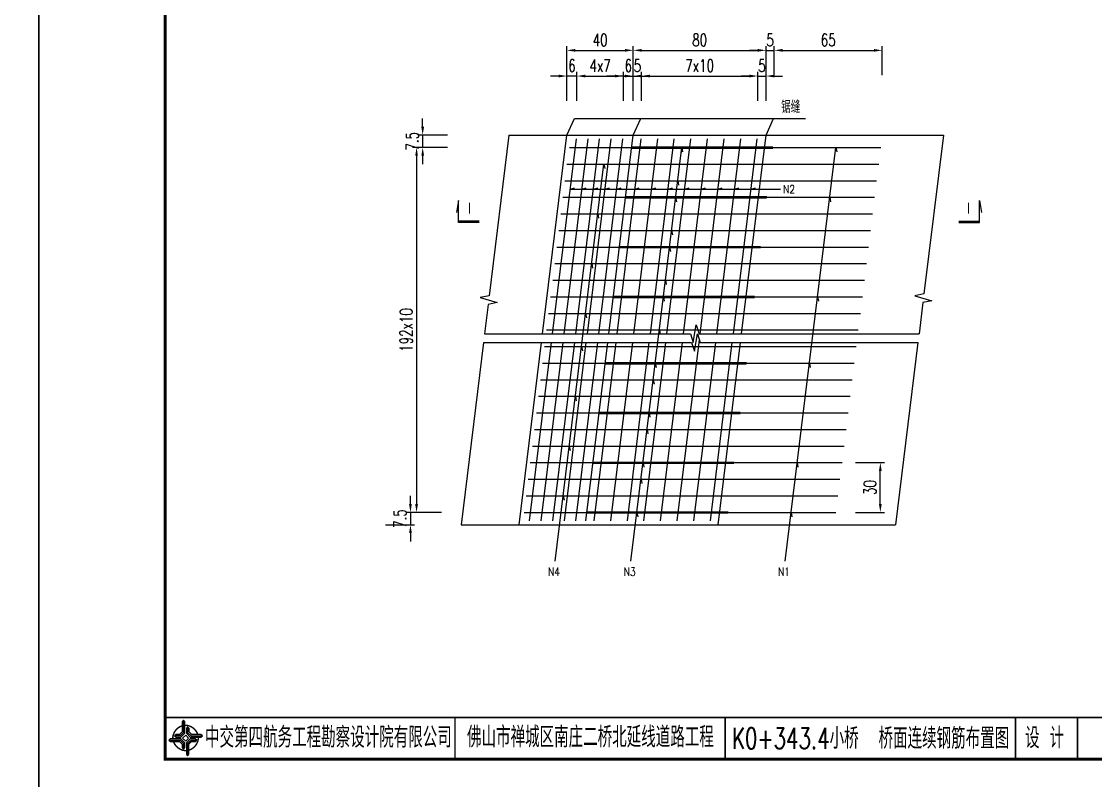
# Model space of a CAD drawing. Header units: millimetres. Extents: x -51 to 12129, y -1309 to -715.
# Drawn here: x 7085.1 to 7344.1, y -1006.8 to -823.8 of the extents above; entities that cross this region are included whole.
import ezdxf
from ezdxf.enums import TextEntityAlignment as Align

# ---------------------------------------------------------------- set-up
doc = ezdxf.new("R2010")
doc.units = ezdxf.units.MM
doc.header["$LTSCALE"] = 0.25
for name, color, linetype in [('0_YELLOW', 2, 'Continuous'), ('图框', 7, 'Continuous'), ('尺寸标注', 2, 'Continuous'), ('标注', 4, 'Continuous'), ('次轮廓线', 7, 'Continuous'), ('钢筋', 6, 'Continuous')]:
    doc.layers.add(name, color=color, linetype=linetype)
doc.layers.add('TEXT', color=7, linetype='Continuous', lineweight=18)
doc.styles.get("Standard").update_dxf_attribs({"font": 'simplex1.shx', "width": 0.7, "bigfont": 'hztxt.shx'})
doc.styles.add('TEXT', font='simplex1.shx', dxfattribs={"width": 0.7, "bigfont": 'hztxt.shx'})
doc.dimstyles.new('比例1：25', dxfattribs={"dimtxt": 3, "dimasz": 2, "dimexe": 1, "dimexo": 1, "dimgap": 1, "dimtad": 1, "dimdec": 1, "dimlfac": 2.5, "dimzin": 9, "dimdsep": 46, "dimtxsty": 'Standard', "dimcen": -0.09, "dimclrd": 4, "dimclre": 4, "dimclrt": 7, "dimaunit": 1, "dimadec": 0, "dimazin": 0, "dimtfac": 0.0005, "dimtdec": 1, "dimtix": 1, "dimtmove": 2, "dimatfit": 3, "dimfxl": 0, "dimtolj": 1, "dimtzin": 13, "dimarcsym": 0})

# ---------------------------------------------------------------- blocks, each defined once
blk = doc.blocks.new('*D603')
at = {"layer": 'Defpoints', "color": 0}
for p in [(7207.5, -851.17), (7181.85, -854.17), (7207.5, -854.17)]:
    blk.add_point(p, dxfattribs=at)
at = {"layer": '标注', "color": 4, "lineweight": -2}
for p, q in [((7181.85, -849.17), (7181.85, -847.17)), ((7187.85, -851.17), (7180.85, -851.17)), ((7181.85, -851.17), (7181.85, -854.17)), ((7187.85, -854.17), (7180.85, -854.17)), ((7181.85, -856.17), (7181.85, -858.17))]:
    blk.add_line(p, q, dxfattribs=at)
at = {"layer": '标注', "color": 4}
for points in [[(7181.52, -849.17), (7182.19, -849.17), (7181.85, -851.17)], [(7181.52, -856.17), (7182.19, -856.17), (7181.85, -854.17)]]:
    blk.add_solid(points, dxfattribs=at)
at = {"layer": '标注', "color": 7, "insert": (7179.35, -852.67), "char_height": 3, "attachment_point": 5, "rotation": 90}
blk.add_mtext('\\A1;7.5', dxfattribs=at)
blk = doc.blocks.new('*D604')
at = {"layer": 'Defpoints', "color": 0}
for p in [(7220.9, -854.17), (7180.38, -942.17), (7210.67, -942.17)]:
    blk.add_point(p, dxfattribs=at)
at = {"layer": '标注', "color": 4, "lineweight": -2}
for p, q in [((7186.38, -854.17), (7179.38, -854.17)), ((7180.38, -856.17), (7180.38, -940.17)), ((7186.38, -942.17), (7179.38, -942.17))]:
    blk.add_line(p, q, dxfattribs=at)
at = {"layer": '标注', "color": 4}
for points in [[(7180.05, -856.17), (7180.71, -856.17), (7180.38, -854.17)], [(7180.05, -940.17), (7180.71, -940.17), (7180.38, -942.17)]]:
    blk.add_solid(points, dxfattribs=at)
at = {"layer": '标注', "color": 7, "insert": (7177.88, -898.17), "char_height": 3, "attachment_point": 5, "rotation": 90}
blk.add_mtext('\\A1;192x10', dxfattribs=at)
blk = doc.blocks.new('*D605')
at = {"layer": 'Defpoints', "color": 0}
for p in [(7210.67, -942.17), (6547.98, -945.17), (7178.91, -945.17)]:
    blk.add_point(p, dxfattribs=at)
at = {"layer": '标注', "color": 4, "lineweight": -2}
for p, q in [((7178.91, -940.17), (7178.91, -938.17)), ((7184.91, -942.17), (7177.91, -942.17)), ((7178.91, -942.17), (7178.91, -945.17)), ((7172.91, -945.17), (7179.91, -945.17)), ((7178.91, -947.17), (7178.91, -949.17))]:
    blk.add_line(p, q, dxfattribs=at)
at = {"layer": '标注', "color": 4}
for points in [[(7178.57, -940.17), (7179.24, -940.17), (7178.91, -942.17)], [(7178.57, -947.17), (7179.24, -947.17), (7178.91, -945.17)]]:
    blk.add_solid(points, dxfattribs=at)
at = {"layer": '标注', "color": 7, "insert": (7176.41, -943.67), "char_height": 3, "attachment_point": 5, "rotation": 90}
blk.add_mtext('\\A1;7.5', dxfattribs=at)
blk = doc.blocks.new('*D539')
at = {"layer": 'Defpoints', "color": 0}
for p in [(7232.64, -830.74), (7216.64, -851.17), (7232.64, -851.17)]:
    blk.add_point(p, dxfattribs=at)
at = {"layer": '标注', "color": 4, "lineweight": -2}
for p, q in [((7216.64, -836.74), (7216.64, -829.74)), ((7218.64, -830.74), (7230.64, -830.74)), ((7232.64, -836.74), (7232.64, -829.74))]:
    blk.add_line(p, q, dxfattribs=at)
at = {"layer": '标注', "color": 4}
for points in [[(7218.64, -830.4), (7218.64, -831.07), (7216.64, -830.74)], [(7230.64, -830.4), (7230.64, -831.07), (7232.64, -830.74)]]:
    blk.add_solid(points, dxfattribs=at)
at = {"layer": '标注', "color": 7, "insert": (7224.64, -828.24), "char_height": 3, "attachment_point": 5}
blk.add_mtext('\\A1;40', dxfattribs=at)
blk = doc.blocks.new('*D540')
at = {"layer": 'Defpoints', "color": 0}
for p in [(7264.64, -830.74), (7232.64, -851.17), (7264.64, -851.17)]:
    blk.add_point(p, dxfattribs=at)
at = {"layer": '标注', "color": 4, "lineweight": -2}
for p, q in [((7232.64, -836.74), (7232.64, -829.74)), ((7234.64, -830.74), (7262.64, -830.74)), ((7264.64, -836.74), (7264.64, -829.74))]:
    blk.add_line(p, q, dxfattribs=at)
at = {"layer": '标注', "color": 4}
for points in [[(7234.64, -830.4), (7234.64, -831.07), (7232.64, -830.74)], [(7262.64, -830.4), (7262.64, -831.07), (7264.64, -830.74)]]:
    blk.add_solid(points, dxfattribs=at)
at = {"layer": '标注', "color": 7, "insert": (7248.64, -828.24), "char_height": 3, "attachment_point": 5}
blk.add_mtext('\\A1;80', dxfattribs=at)
blk = doc.blocks.new('*D561')
at = {"layer": 'Defpoints', "color": 0}
for p in [(7216.64, -836.94), (7216.64, -851.17), (7219.04, -851.17)]:
    blk.add_point(p, dxfattribs=at)
at = {"layer": '标注', "color": 4, "lineweight": -2}
for p, q in [((7216.64, -842.94), (7216.64, -835.94)), ((7219.04, -842.94), (7219.04, -835.94)), ((7214.64, -836.94), (7212.64, -836.94)), ((7219.04, -836.94), (7216.64, -836.94)), ((7221.04, -836.94), (7223.04, -836.94))]:
    blk.add_line(p, q, dxfattribs=at)
at = {"layer": '标注', "color": 4}
for points in [[(7214.64, -836.6), (7214.64, -837.27), (7216.64, -836.94)], [(7221.04, -836.6), (7221.04, -837.27), (7219.04, -836.94)]]:
    blk.add_solid(points, dxfattribs=at)
at = {"layer": '标注', "color": 7, "insert": (7217.84, -834.44), "char_height": 3, "attachment_point": 5}
blk.add_mtext('\\A1;6', dxfattribs=at)
blk = doc.blocks.new('*D562')
at = {"layer": 'Defpoints', "color": 0}
for p in [(7230.24, -836.94), (7219.04, -851.17), (7230.24, -851.17)]:
    blk.add_point(p, dxfattribs=at)
at = {"layer": '标注', "color": 4, "lineweight": -2}
for p, q in [((7219.04, -842.94), (7219.04, -835.94)), ((7230.24, -842.94), (7230.24, -835.94)), ((7221.04, -836.94), (7228.24, -836.94))]:
    blk.add_line(p, q, dxfattribs=at)
at = {"layer": '标注', "color": 4}
for points in [[(7221.04, -836.6), (7221.04, -837.27), (7219.04, -836.94)], [(7228.24, -836.6), (7228.24, -837.27), (7230.24, -836.94)]]:
    blk.add_solid(points, dxfattribs=at)
at = {"layer": '标注', "color": 7, "insert": (7224.64, -834.44), "char_height": 3, "attachment_point": 5}
blk.add_mtext('\\A1;4x7', dxfattribs=at)
blk = doc.blocks.new('*D563')
at = {"layer": 'Defpoints', "color": 0}
for p in [(7232.64, -836.93), (7230.24, -851.17), (7232.64, -851.17)]:
    blk.add_point(p, dxfattribs=at)
at = {"layer": '标注', "color": 4, "lineweight": -2}
for p, q in [((7230.24, -842.93), (7230.24, -835.93)), ((7232.64, -842.93), (7232.64, -835.93)), ((7228.24, -836.93), (7226.24, -836.93)), ((7230.24, -836.93), (7232.64, -836.93)), ((7234.64, -836.93), (7236.64, -836.93))]:
    blk.add_line(p, q, dxfattribs=at)
at = {"layer": '标注', "color": 4}
for points in [[(7228.24, -836.6), (7228.24, -837.27), (7230.24, -836.93)], [(7234.64, -836.6), (7234.64, -837.27), (7232.64, -836.93)]]:
    blk.add_solid(points, dxfattribs=at)
at = {"layer": '标注', "color": 7, "insert": (7231.44, -834.43), "char_height": 3, "attachment_point": 5}
blk.add_mtext('\\A1;6', dxfattribs=at)
blk = doc.blocks.new('*D564')
at = {"layer": 'Defpoints', "color": 0}
for p in [(7234.64, -836.93), (7232.64, -851.17), (7234.64, -851.17)]:
    blk.add_point(p, dxfattribs=at)
at = {"layer": '标注', "color": 4, "lineweight": -2}
for p, q in [((7232.64, -842.93), (7232.64, -835.93)), ((7234.64, -842.93), (7234.64, -835.93)), ((7230.64, -836.93), (7228.64, -836.93)), ((7232.64, -836.93), (7234.64, -836.93)), ((7236.64, -836.93), (7238.64, -836.93))]:
    blk.add_line(p, q, dxfattribs=at)
at = {"layer": '标注', "color": 4}
for points in [[(7230.64, -836.6), (7230.64, -837.27), (7232.64, -836.93)], [(7236.64, -836.6), (7236.64, -837.27), (7234.64, -836.93)]]:
    blk.add_solid(points, dxfattribs=at)
at = {"layer": '标注', "color": 7, "insert": (7233.64, -834.43), "char_height": 3, "attachment_point": 5}
blk.add_mtext('\\A1;5', dxfattribs=at)
blk = doc.blocks.new('*D565')
at = {"layer": 'Defpoints', "color": 0}
for p in [(7262.64, -836.93), (7234.64, -851.17), (7262.64, -851.17)]:
    blk.add_point(p, dxfattribs=at)
at = {"layer": '标注', "color": 4, "lineweight": -2}
for p, q in [((7234.64, -842.93), (7234.64, -835.93)), ((7262.64, -842.93), (7262.64, -835.93)), ((7236.64, -836.93), (7260.64, -836.93))]:
    blk.add_line(p, q, dxfattribs=at)
at = {"layer": '标注', "color": 4}
for points in [[(7236.64, -836.6), (7236.64, -837.27), (7234.64, -836.93)], [(7260.64, -836.6), (7260.64, -837.27), (7262.64, -836.93)]]:
    blk.add_solid(points, dxfattribs=at)
at = {"layer": '标注', "color": 7, "insert": (7248.64, -834.43), "char_height": 3, "attachment_point": 5}
blk.add_mtext('\\A1;7x10', dxfattribs=at)
blk = doc.blocks.new('*D566')
at = {"layer": 'Defpoints', "color": 0}
for p in [(7264.64, -836.93), (7262.64, -851.17), (7264.64, -851.17)]:
    blk.add_point(p, dxfattribs=at)
at = {"layer": '标注', "color": 4, "lineweight": -2}
for p, q in [((7262.64, -842.93), (7262.64, -835.93)), ((7264.64, -842.93), (7264.64, -835.93)), ((7260.64, -836.93), (7258.64, -836.93)), ((7262.64, -836.93), (7264.64, -836.93)), ((7266.64, -836.93), (7268.64, -836.93))]:
    blk.add_line(p, q, dxfattribs=at)
at = {"layer": '标注', "color": 4}
for points in [[(7260.64, -836.6), (7260.64, -837.27), (7262.64, -836.93)], [(7266.64, -836.6), (7266.64, -837.27), (7264.64, -836.93)]]:
    blk.add_solid(points, dxfattribs=at)
at = {"layer": '标注', "color": 7, "insert": (7263.64, -834.43), "char_height": 3, "attachment_point": 5}
blk.add_mtext('\\A1;5', dxfattribs=at)
blk = doc.blocks.new('*D567')
at = {"layer": 'Defpoints', "color": 0}
for p in [(7292.64, -830.74), (7266.64, -851.17), (7292.64, -851.17)]:
    blk.add_point(p, dxfattribs=at)
at = {"layer": '标注', "color": 4, "lineweight": -2}
for p, q in [((7266.64, -836.74), (7266.64, -829.74)), ((7268.64, -830.74), (7290.64, -830.74)), ((7292.64, -836.74), (7292.64, -829.74))]:
    blk.add_line(p, q, dxfattribs=at)
at = {"layer": '标注', "color": 4}
for points in [[(7268.64, -830.4), (7268.64, -831.07), (7266.64, -830.74)], [(7290.64, -830.4), (7290.64, -831.07), (7292.64, -830.74)]]:
    blk.add_solid(points, dxfattribs=at)
at = {"layer": '标注', "color": 7, "insert": (7279.64, -828.24), "char_height": 3, "attachment_point": 5}
blk.add_mtext('\\A1;65', dxfattribs=at)
blk = doc.blocks.new('*D618')
at = {"layer": 'Defpoints', "color": 0}
for p in [(7281.49, -930.17), (7292.2, -930.17), (7281.49, -942.17)]:
    blk.add_point(p, dxfattribs=at)
at = {"layer": '标注', "color": 4, "lineweight": -2}
for p, q in [((7286.2, -930.17), (7293.2, -930.17)), ((7292.2, -940.17), (7292.2, -932.17)), ((7286.2, -942.17), (7293.2, -942.17))]:
    blk.add_line(p, q, dxfattribs=at)
at = {"layer": '标注', "color": 4}
for points in [[(7291.87, -932.17), (7292.53, -932.17), (7292.2, -930.17)], [(7291.87, -940.17), (7292.53, -940.17), (7292.2, -942.17)]]:
    blk.add_solid(points, dxfattribs=at)
at = {"layer": '标注', "color": 7, "insert": (7289.7, -936.17), "char_height": 3, "attachment_point": 5, "rotation": 90}
blk.add_mtext('\\A1;30', dxfattribs=at)
blk = doc.blocks.new('tb')
at = {"lineweight": -3}
h = blk.add_hatch(color=256, dxfattribs=at)
h.paths.add_polyline_path([(-1.23, -0.13), (-3.78, -0.14), (-4.14, -0.41), (-1.4, -0.44), (-0.56, -1.24), (-0.54, -2.62), (-0.27, -2.2), (-0.26, -1.06)])
h.paths.add_polyline_path([(0.13, -1.08), (0.14, -3.86), (0.41, -4.26), (0.44, -1.24), (1.25, -0.43), (2.66, -0.43), (2.26, -0.16), (1.07, -0.15)])
h.paths.add_polyline_path([(1.08, 0.3), (3.62, 0.3), (4.02, 0.56), (1.25, 0.57), (0.43, 1.39), (0.43, 2.8), (0.16, 2.41), (0.15, 1.24)])
h.paths.add_polyline_path([(-0.28, 1.21), (-0.28, 3.99), (-0.56, 4.39), (-0.57, 1.41), (-1.38, 0.6), (-2.74, 0.56), (-2.33, 0.3), (-1.2, 0.29)])
for p, q in [((-0.56, 4.39), (-0.57, 1.41)), ((0.43, 2.8), (0.43, 1.39)), ((-1.38, 0.6), (-2.74, 0.56)), ((-0.57, 1.41), (-1.38, 0.6)), ((0.43, 1.39), (1.25, 0.57)), ((1.25, 0.57), (4.02, 0.56)), ((-4.14, -0.41), (-1.4, -0.44)), ((-1.4, -0.44), (-0.56, -1.24)), ((-0.56, -1.24), (-0.54, -2.62)), ((0.41, -4.26), (0.44, -1.24)), ((0.44, -1.24), (1.25, -0.43)), ((1.25, -0.43), (2.66, -0.43))]:
    blk.add_line(p, q, dxfattribs=at)
at = {"lineweight": -3, "const_width": 0.35, "flags": 128}
for points in [[(-0.9, 3.02, 0.324167), (-3.16, -0.14)], [(2.88, 0.92, 0.324403), (-0.24, 3.15)], [(0.75, -2.86, 0.325418), (3.02, 0.26)], [(-2.98, -0.76, 0.322976), (0.14, -2.98)]]:
    blk.add_lwpolyline(points, format="xyb", dxfattribs=at)
at = {"lineweight": -3, "flags": 128}
for points in [[(-0.9, 3.99), (-0.9, 1.58), (-1.53, 0.91), (-2.34, 0.91), (-2.74, 0.56), (-2.33, 0.3), (-1.2, 0.29), (-0.28, 1.21), (-0.28, 3.99), (-0.56, 4.39)], [(3.62, 0.92), (1.43, 0.92), (0.77, 1.54), (0.77, 2.38), (0.43, 2.8), (0.16, 2.41), (0.15, 1.24), (1.08, 0.3), (3.62, 0.3), (4.02, 0.56)], [(-0.04, 0.77), (0.68, 0.04), (-0.04, -0.69), (-0.77, 0.05)], [(-3.73, -0.76), (-1.54, -0.76), (-0.89, -1.39), (-0.89, -2.21), (-0.54, -2.62), (-0.27, -2.2), (-0.26, -1.06), (-1.23, -0.13), (-3.78, -0.14), (-4.14, -0.41)], [(0.75, -3.85), (0.75, -1.43), (1.4, -0.78), (2.26, -0.78), (2.66, -0.43), (2.26, -0.16), (1.07, -0.15), (0.13, -1.08), (0.14, -3.86), (0.41, -4.26)]]:
    blk.add_lwpolyline(points, close=True, dxfattribs=at)
blk = doc.blocks.new('*D580')
at = {"layer": 'Defpoints', "color": 0}
for p in [(7266.64, -830.74), (7264.64, -851.17), (7266.64, -851.17)]:
    blk.add_point(p, dxfattribs=at)
at = {"layer": '标注', "color": 4, "lineweight": -2}
for p, q in [((7262.64, -830.74), (7260.64, -830.74)), ((7264.64, -836.74), (7264.64, -829.74)), ((7264.64, -830.74), (7266.64, -830.74)), ((7266.64, -836.74), (7266.64, -829.74)), ((7268.64, -830.74), (7270.64, -830.74))]:
    blk.add_line(p, q, dxfattribs=at)
at = {"layer": '标注', "color": 4}
for points in [[(7262.64, -830.4), (7262.64, -831.07), (7264.64, -830.74)], [(7268.64, -830.4), (7268.64, -831.07), (7266.64, -830.74)]]:
    blk.add_solid(points, dxfattribs=at)
at = {"layer": '标注', "color": 7, "insert": (7265.64, -828.24), "char_height": 3, "attachment_point": 5}
blk.add_mtext('\\A1;5', dxfattribs=at)
blk = doc.blocks.new('123')
at = {"layer": '图框', "color": 2}
blk.add_lwpolyline([(369.33, -1011.65), (369.33, -714.65), (-50.67, -714.65), (-50.67, -1011.65)], close=True, dxfattribs=at)

msp = doc.modelspace()

# ---------------------------------------------------------------- linework, layer by layer
at = {"const_width": 0.7}
msp.add_lwpolyline([(7499.75412, -724.65472), (7119.75412, -724.65472), (7119.75412, -1001.65472), (7499.75412, -1001.65472)], close=True, dxfattribs=at)
at = {"const_width": 0.4}
msp.add_lwpolyline([(7119.75412, -991.65472), (7499.75412, -991.65472)], dxfattribs=at)
at = {"layer": '图框', "const_width": 0.4}
for points in [[(7189.64754, -991.65472), (7189.64754, -1001.65472)], [(7254.75412, -1001.65472), (7254.75412, -991.65472)], [(7324.75412, -1001.65472), (7324.75412, -991.65472)], [(7339.75412, -1001.65472), (7339.75412, -991.65472)]]:
    msp.add_lwpolyline(points, dxfattribs=at)
at = {"layer": '标注'}
for p, q in [((7216.64267, -851.16763), (7218.424, -847.16783)), ((7218.424, -847.16783), (7266.42401, -847.16783)), ((7232.64267, -851.16763), (7234.424, -847.16783)), ((7264.64268, -851.16763), (7266.42401, -847.16783)), ((7266.42401, -847.16783), (7274.19512, -847.16783)), ((7232.06985, -953.92651), (7244.3187, -854.16763)), ((7244.3187, -854.16763), (7244.17329, -855.35189)), ((7244.3187, -854.16763), (7244.52095, -855.23766)), ((7269.22457, -953.92651), (7281.47342, -854.16763)), ((7281.47342, -854.16763), (7281.67566, -855.23766)), ((7213.79766, -953.92651), (7225.55537, -858.16763)), ((7225.55537, -858.16763), (7225.75762, -859.23766)), ((7243.33642, -862.16763), (7243.53867, -863.23766)), ((7217.43622, -864.25111), (7218.47363, -863.91997)), ((7217.43622, -864.25111), (7268.14283, -864.25111)), ((7220.23622, -864.25111), (7221.27363, -863.91997)), ((7223.03622, -864.25111), (7224.07363, -863.91997)), ((7225.83622, -864.25111), (7226.87363, -863.91997)), ((7228.63622, -864.25111), (7229.67363, -863.91997)), ((7233.03622, -864.25111), (7234.07363, -863.91997)), ((7237.03622, -864.25111), (7238.07363, -863.91997)), ((7241.03622, -864.25111), (7242.07363, -863.91997)), ((7245.03622, -864.25111), (7246.07363, -863.91997)), ((7249.03622, -864.25111), (7250.07363, -863.91997)), ((7253.03622, -864.25111), (7254.07363, -863.91997)), ((7257.03622, -864.25111), (7258.07363, -863.91997)), ((7261.03622, -864.25111), (7262.07363, -863.91997)), ((7242.84528, -866.16763), (7243.04753, -867.23766)), ((7280, -866.16763), (7280.20225, -867.23766)), ((7224.08195, -870.16763), (7224.2842, -871.23766)), ((7241.86301, -874.16763), (7242.06526, -875.23766)), ((7241.37187, -878.16763), (7241.57412, -879.23766)), ((7222.60854, -882.16763), (7222.81079, -883.23766)), ((7240.38959, -886.16763), (7240.59184, -887.23766)), ((7239.89846, -890.16763), (7240.1007, -891.23766)), ((7277.05317, -890.16763), (7277.25542, -891.23766)), ((7221.13512, -894.16763), (7221.33737, -895.23766)), ((7238.91618, -898.16763), (7239.11843, -899.23766)), ((7220.15285, -902.16763), (7220.3551, -903.23766)), ((7237.9339, -906.16763), (7238.13615, -907.23766)), ((7275.08862, -906.16763), (7275.29087, -907.23766)), ((7237.44276, -910.16763), (7237.64501, -911.23766)), ((7218.67943, -914.16763), (7218.88168, -915.23766)), ((7236.46049, -918.16763), (7236.66274, -919.23766)), ((7235.96935, -922.16763), (7236.1716, -923.23766)), ((7217.20602, -926.16763), (7217.40827, -927.23766)), ((7234.98707, -930.16763), (7235.18932, -931.23766)), ((7272.14179, -930.16763), (7272.34404, -931.23766)), ((7234.49593, -934.16763), (7234.69818, -935.23766)), ((7215.7326, -938.16763), (7215.93485, -939.23766)), ((7233.51366, -942.16763), (7233.71591, -943.23766)), ((7270.66838, -942.16763), (7270.87062, -943.23766))]:
    msp.add_line(p, q, dxfattribs=at)
at = {"layer": '次轮廓线'}
for p, q in [((7202.64354, -851.16763), (7307.41042, -851.16763)), ((7210.76113, -899.06896), (7216.64267, -851.16763)), ((7226.76113, -899.06896), (7232.64267, -851.16763)), ((7258.76113, -899.06896), (7264.64268, -851.16763)), ((7205.10092, -945.16763), (7210.50218, -901.17788)), ((7221.21669, -944.2248), (7226.50218, -901.17788)), ((7253.10093, -945.16763), (7258.50219, -901.17788)), ((7208.29332, -926.16763), (7283.45619, -926.16763)), ((7206.81991, -938.16763), (7281.98277, -938.16763)), ((7191.10179, -945.16763), (7295.86867, -945.16763))]:
    msp.add_line(p, q, dxfattribs=at)
at = {"layer": '次轮廓线', "ltscale": 2}
for points in [[(7202.64354, -851.16763), (7197.88641, -889.91137), (7195.71675, -890.35023), (7199.80014, -891.55686), (7197.63048, -891.99572), (7196.762, -899.06896)], [(7307.41042, -851.16763), (7302.70764, -889.46873), (7300.53798, -889.90758), (7304.62137, -891.11422), (7302.45171, -891.55307), (7301.52888, -899.06896)], [(7196.762, -899.06896), (7246.40424, -899.06896), (7247.10424, -901.16896), (7247.80424, -896.96896), (7248.50424, -899.06896), (7301.52888, -899.06896)], [(7196.50305, -901.17788), (7191.10179, -945.16763)], [(7196.50305, -901.17788), (7246.68367, -901.17788), (7247.38367, -903.27788), (7248.08367, -899.07788), (7248.78367, -901.17788), (7301.26993, -901.17788)], [(7301.26993, -901.17788), (7295.86867, -945.16763)]]:
    msp.add_lwpolyline(points, dxfattribs=at)
at = {"layer": '钢筋'}
for p, q in [((7213.16113, -899.06896), (7218.92691, -852.11047)), ((7215.96113, -899.06896), (7221.72691, -852.11047)), ((7217.26446, -854.16763), (7292.29668, -854.16763)), ((7218.76113, -899.06896), (7224.52691, -852.11047)), ((7221.56113, -899.06896), (7227.32691, -852.11047)), ((7224.36113, -899.06896), (7230.12691, -852.11047)), ((7228.76113, -899.06896), (7234.5269, -852.11047)), ((7232.25655, -854.31231), (7266.24197, -854.31231)), ((7232.2999, -854.01763), (7266.28532, -854.01763)), ((7232.76113, -899.06896), (7238.5269, -852.11047)), ((7236.76113, -899.06896), (7242.5269, -852.11047)), ((7240.76113, -899.06896), (7246.5269, -852.11047)), ((7244.76113, -899.06896), (7250.5269, -852.11047)), ((7248.76113, -899.06896), (7254.5269, -852.11047)), ((7252.76113, -899.06896), (7258.5269, -852.11047)), ((7256.76113, -899.06896), (7262.5269, -852.11047)), ((7216.64267, -858.16763), (7291.80554, -858.16763)), ((7216.15153, -862.16763), (7291.3144, -862.16763)), ((7190.46417, -866.96669), (7189.99798, -869.81696)), ((7190.46417, -872.26669), (7190.46417, -866.96669)), ((7215.66039, -866.16763), (7290.82326, -866.16763)), ((7230.78314, -866.31231), (7264.76856, -866.31231)), ((7230.82649, -866.01763), (7264.81191, -866.01763)), ((7316.13581, -872.26669), (7316.13581, -866.96669)), ((7316.13581, -866.96669), (7316.602, -869.81696)), ((7195.46417, -871.96669), (7190.46417, -871.96669)), ((7195.46417, -872.26669), (7190.46417, -872.26669)), ((7215.16926, -870.16763), (7290.33212, -870.16763)), ((7311.13581, -871.96669), (7316.13581, -871.96669)), ((7311.13581, -872.26669), (7316.13581, -872.26669)), ((7214.67812, -874.16763), (7289.84098, -874.16763)), ((7214.18698, -878.16763), (7289.34985, -878.16763)), ((7229.30972, -878.31231), (7263.29514, -878.31231)), ((7229.35307, -878.01763), (7263.33849, -878.01763)), ((7213.69584, -882.16763), (7288.85871, -882.16763)), ((7213.2047, -886.16763), (7288.36757, -886.16763)), ((7212.71356, -890.16763), (7287.87643, -890.16763)), ((7227.83631, -890.31231), (7261.82173, -890.31231)), ((7227.87966, -890.01763), (7261.86508, -890.01763)), ((7212.22243, -894.16763), (7287.38529, -894.16763)), ((7211.73129, -898.16763), (7286.89415, -898.16763)), ((7207.61669, -944.2248), (7212.90218, -901.17788)), ((7210.41669, -944.2248), (7215.70218, -901.17788)), ((7213.21669, -944.2248), (7218.50218, -901.17788)), ((7216.01669, -944.2248), (7221.30218, -901.17788)), ((7218.81669, -944.2248), (7224.10218, -901.17788)), ((7223.21669, -944.2248), (7228.50218, -901.17788)), ((7227.21669, -944.2248), (7232.50218, -901.17788)), ((7231.21669, -944.2248), (7236.50218, -901.17788)), ((7235.21669, -944.2248), (7240.50218, -901.17788)), ((7239.21669, -944.2248), (7244.50218, -901.17788)), ((7243.21669, -944.2248), (7248.57796, -900.56075)), ((7247.21669, -944.2248), (7252.50218, -901.17788)), ((7251.21669, -944.2248), (7256.50218, -901.17788)), ((7211.24015, -902.16763), (7286.40302, -902.16763)), ((7210.74901, -906.16763), (7285.91188, -906.16763)), ((7225.87175, -906.31231), (7259.85717, -906.31231)), ((7225.91511, -906.01763), (7259.90052, -906.01763)), ((7210.25787, -910.16763), (7285.42074, -910.16763)), ((7209.76674, -914.16763), (7284.9296, -914.16763)), ((7209.2756, -918.16763), (7284.43846, -918.16763)), ((7224.39834, -918.31231), (7258.38376, -918.31231)), ((7224.44169, -918.01763), (7258.42711, -918.01763)), ((7208.78446, -922.16763), (7283.94733, -922.16763)), ((7208.29332, -926.16763), (7283.45619, -926.16763)), ((7207.80218, -930.16763), (7282.96505, -930.16763)), ((7222.92492, -930.31231), (7256.91034, -930.31231)), ((7222.96828, -930.01763), (7256.9537, -930.01763)), ((7207.31104, -934.16763), (7282.47391, -934.16763)), ((7206.81991, -938.16763), (7281.98277, -938.16763)), ((7206.32877, -942.16763), (7281.49163, -942.16763)), ((7221.45151, -942.31231), (7255.43693, -942.31231)), ((7221.49486, -942.01763), (7255.48028, -942.01763))]:
    msp.add_line(p, q, dxfattribs=at)

# ---------------------------------------------------------------- block references
at = {"lineweight": -3}
msp.add_blockref('tb', (7124.74985, -996.64938), dxfattribs=at)
at = {"layer": '标注'}
for p in [(6720, 0), (7140, 0)]:
    msp.add_blockref('123', p, dxfattribs=at)

# ---------------------------------------------------------------- texts
at = {"layer": '0_YELLOW', "color": 7, "style": 'TEXT', "width": 0.8}
for s, p in [('N2', (7270.18774, -864.21828)), ('N4', (7213.51859, -956.46247)), ('N3', (7231.79078, -956.46247)), ('N1', (7268.9455, -956.46247))]:
    msp.add_text(s, height=2, dxfattribs=at).set_placement(p, align=Align.MIDDLE)
at = {"layer": 'TEXT', "text_generation_flag": 2}
msp.add_text('Ⅰ', height=3, dxfattribs=at).set_placement((7193.14319, -868.93294), align=Align.MIDDLE)
at = {"layer": 'TEXT'}
msp.add_text('Ⅰ', height=3, dxfattribs=at).set_placement((7313.45679, -868.93294), align=Align.MIDDLE)
at = {"layer": '图框', "width": 0.7}
for s, p in [('中交第四航务工程勘察设计院有限公司', (7159.11923, -996.40628)), ('佛山市禅城区南庄二桥北延线道路工程', (7222.29837, -996.34002)), ('K0+343.4小桥  桥面连续钢筋布置图', (7289.84151, -996.65472)), ('设 计', (7331.79879, -996.56013))]:
    msp.add_text(s, height=5, dxfattribs=at).set_placement(p, align=Align.MIDDLE_CENTER)
at = {"layer": '尺寸标注', "color": 7, "linetype": 'Continuous', "width": 0.7}
msp.add_text('锯缝', height=3, dxfattribs=at).set_placement((7270.59298, -844.19014), align=Align.MIDDLE)

# ---------------------------------------------------------------- dimensions: what is measured, and where the dimension line sits
at = {"layer": '标注'}
for p1, p2, picture, middle in [((7216.64267, -851.16763), (7232.64267, -851.16763), '*D539', (7224.64267, -828.23718)), ((7232.64267, -851.16763), (7264.64268, -851.16763), '*D540', (7248.64267, -828.23718))]:
    dim = msp.add_aligned_dim(p1=p1, p2=p2, distance=20.43045, dimstyle='比例1：25', dxfattribs=at)
    dim.commit()
    dim.dimension.update_dxf_attribs({"geometry": picture, "text_midpoint": middle})
for base, p1, p2, picture, middle in [((7266.64268, -830.73718), (7264.64268, -851.16763), (7266.64268, -851.16763), '*D580', (7265.64268, -828.23718)), ((7292.64268, -830.73718), (7266.64268, -851.16763), (7292.64268, -851.16763), '*D567', (7279.64268, -828.23718)), ((7216.64267, -836.93828), (7219.04267, -851.16763), (7216.64267, -851.16763), '*D561', (7217.84267, -834.43828)), ((7232.64224, -836.93383), (7230.24267, -851.16763), (7232.64224, -851.17111), '*D563', (7231.44246, -834.43383)), ((7234.64224, -836.93383), (7232.64224, -851.17111), (7234.64224, -851.17111), '*D564', (7233.64224, -834.43383)), ((7264.64268, -836.93383), (7262.64267, -851.16763), (7264.64268, -851.16763), '*D566', (7263.64267, -834.43383))]:
    dim = msp.add_linear_dim(base=base, p1=p1, p2=p2, dimstyle='比例1：25', dxfattribs=at)
    dim.commit()
    dim.dimension.update_dxf_attribs({"geometry": picture, "text_midpoint": middle})
for base, p1, p2, text, picture, middle in [((7230.24267, -836.93828), (7219.04267, -851.16763), (7230.24267, -851.16763), '4x7', '*D562', (7224.64267, -834.43828)), ((7262.64267, -836.93383), (7234.64224, -851.17111), (7262.64267, -851.16763), '7x10', '*D565', (7248.64246, -834.43383))]:
    dim = msp.add_linear_dim(base=base, p1=p1, p2=p2, text=text, dimstyle='比例1：25', dxfattribs=at)
    dim.commit()
    dim.dimension.update_dxf_attribs({"geometry": picture, "text_midpoint": middle})
for base, p1, p2, picture, middle in [((7181.85262, -854.16763), (7207.49787, -851.16763), (7207.49787, -854.16763), '*D603', (7179.35262, -852.66763)), ((7292.2005, -930.16763), (7281.49163, -942.16763), (7281.49163, -930.16763), '*D618', (7289.7005, -936.16763)), ((7178.90579, -945.16763), (7210.66928, -942.16763), (6547.97805, -945.16763), '*D605', (7176.40579, -943.66763))]:
    dim = msp.add_linear_dim(base=base, p1=p1, p2=p2, angle=90, dimstyle='比例1：25', dxfattribs=at)
    dim.commit()
    dim.dimension.update_dxf_attribs({"geometry": picture, "text_midpoint": middle})
dim = msp.add_linear_dim(base=(7180.3792, -942.16763), p1=(7220.90019, -854.16763), p2=(7210.66928, -942.16763), angle=90, text='192x10', dimstyle='比例1：25', dxfattribs=at)
dim.commit()
dim.dimension.update_dxf_attribs({"geometry": '*D604', "text_midpoint": (7177.8792, -898.16763)})

doc.saveas('drawing.dxf')
